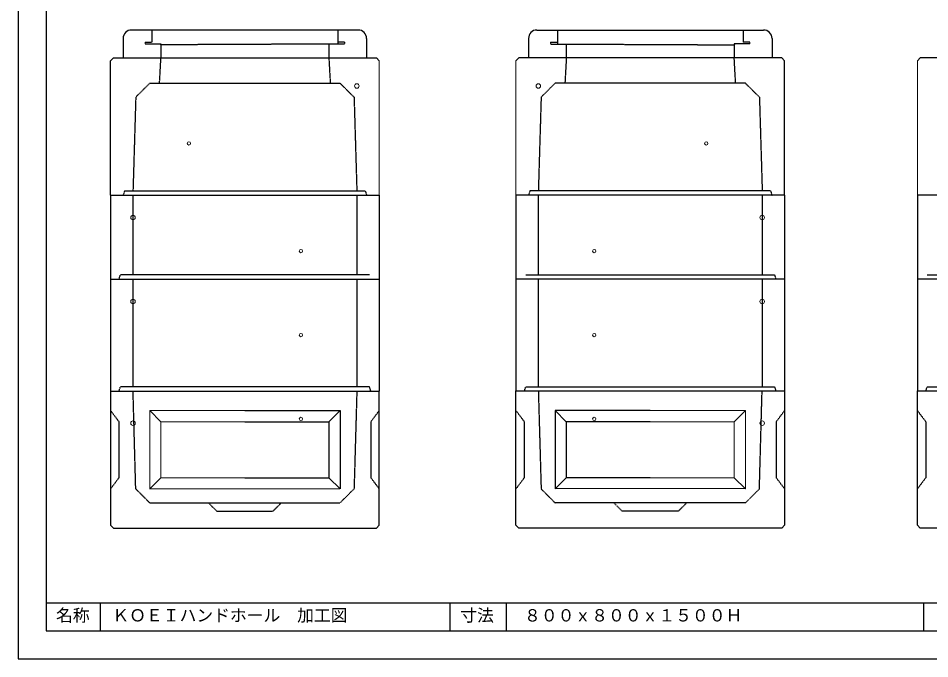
# Model space of a CAD drawing. Units: millimetres, scale not verified. Extents: x -297 to 298, y -210 to 211.
# Drawn here: x -297 to 28.7, y -210 to 18.9 of the extents above; entities that cross this region are included whole.
import ezdxf
from ezdxf.enums import TextEntityAlignment as Align

# ---------------------------------------------------------------- set-up
doc = ezdxf.new("R2010")
doc.units = ezdxf.units.MM
doc.linetypes.add('USER2', pattern=[4.7625, 3.175, -1.5875])
doc.layers.add('0-0', color=7, linetype='Continuous')
for name, color, linetype, lineweight in [('0-1_0', 9, 'Continuous', 25), ('0-3_pen1実線', 4, 'Continuous', 13), ('0-4_pen2実線', 3, 'Continuous', 13), ('0-5_pen3実線', 7, 'Continuous', 25), ('0-6_pen4実線', 7, 'Continuous', 25), ('0-7_pen2破線', 3, 'USER2', 25), ('0-9_draw', 7, 'Continuous', 13)]:
    doc.layers.add(name, color=color, linetype=linetype, lineweight=lineweight)
doc.styles.add('ＭＳ ゴシック', font='')
doc.styles.get('ＭＳ ゴシック').set_extended_font_data('MS Gothic')

# ---------------------------------------------------------------- blocks, each defined once
blk = doc.blocks.new('部分図 1')
at = {"layer": '0-1_0'}
blk.add_lwpolyline([(0.1, 0.3), (11898.1, 0.3), (11898.1, 8410.3), (0.1, 8410.3)], close=True, dxfattribs=at)
at = {"layer": '0-3_pen1実線'}
for p, q in [((1020, 4387.04), (1014.04, 4393)), ((5117, 4387.04), (5122.96, 4393))]:
    blk.add_line(p, q, dxfattribs=at)
at = {"layer": '0-4_pen2実線'}
for p, q in [((908, 4405), (908, 4393)), ((5229, 4405), (5229, 4393))]:
    blk.add_line(p, q, dxfattribs=at)
for centre, radius in [((2420, 4093), 16), ((3717, 4093), 16), ((1220, 3683), 12), ((4917, 3683), 12), ((820, 3153), 16), ((5317, 3153), 16), ((2020, 2913), 12), ((4117, 2913), 12), ((820, 2553), 16), ((5317, 2553), 16), ((2020, 2313), 12), ((4117, 2313), 12), ((820, 1684), 16), ((2020, 1714), 12), ((4117, 1714), 12), ((5317, 1684), 16)]:
    blk.add_circle(centre, radius, dxfattribs=at)
at = {"layer": '0-5_pen3実線'}
for p, q in [((750, 4433), (750, 4293)), ((2430, 4493), (810, 4493)), ((2490, 4433), (2490, 4293)), ((3647, 4433), (3647, 4293)), ((3707, 4493), (5327, 4493)), ((5387, 4433), (5387, 4293)), ((660, 4273), (680, 4293)), ((660, 3313), (660, 4273)), ((680, 4293), (2560, 4293)), ((5457, 4293), (3577, 4293)), ((5477, 4273), (5457, 4293)), ((5477, 3313), (5477, 4273)), ((8326, 4293), (6446, 4293)), ((660, 3313), (660, 2713)), ((660, 3313), (2580, 3313)), ((2580, 3313), (2580, 2713)), ((5477, 3313), (3557, 3313)), ((3557, 3313), (3557, 2713)), ((5477, 3313), (5477, 2713)), ((6426, 3313), (6426, 2713)), ((8346, 3313), (6426, 3313)), ((660, 2713), (2580, 2713)), ((2580, 2713), (2580, 1913)), ((5477, 2713), (3557, 2713)), ((3557, 2713), (3557, 1913)), ((6426, 2713), (6426, 1913)), ((8346, 2713), (6426, 2713)), ((660, 1914), (660, 954)), ((2580, 954), (2580, 1914)), ((3557, 954), (3557, 1914)), ((5477, 1914), (5477, 954)), ((6426, 954), (6426, 1914)), ((1620, 1774), (2300, 1774)), ((2300, 1774), (2220, 1694)), ((2300, 1774), (2300, 1214)), ((4517, 1774), (3837, 1774)), ((3837, 1774), (3917, 1694)), ((3837, 1774), (3837, 1214)), ((1620, 1694), (2220, 1694)), ((2220, 1694), (2220, 1294)), ((4517, 1694), (3917, 1694)), ((3917, 1694), (3917, 1294)), ((1620, 1294), (2220, 1294)), ((2220, 1294), (2300, 1214)), ((3917, 1294), (3837, 1214)), ((4517, 1294), (3917, 1294)), ((940, 1214), (2297.06, 1216.94)), ((5197, 1214), (3839.94, 1216.94)), ((660, 954), (680, 934)), ((680, 934), (2560, 934)), ((2580, 954), (2560, 934)), ((3557, 954), (3577, 934)), ((5457, 934), (3577, 934)), ((5477, 954), (5457, 934)), ((6426, 954), (6446, 934)), ((8326, 934), (6446, 934)), ((586.1, 400.3), (586.1, 200.3)), ((3488.1, 400.3), (3488.1, 200.3))]:
    blk.add_line(p, q, dxfattribs=at)
for points in [[(660, 2713), (660, 1913), (2580, 1913)], [(5477, 2713), (5477, 1913), (3557, 1913)], [(8346, 2713), (8346, 1913), (6426, 1913)]]:
    blk.add_lwpolyline(points, dxfattribs=at)
for centre, start, end in [((810, 4433), 90, 180), ((2430, 4433), 0, 90), ((3707, 4433), 90, 180), ((5327, 4433), 0, 90)]:
    blk.add_arc(centre, 60, start, end, dxfattribs=at)
at = {"layer": '0-6_pen4実線'}
for p, q in [((200.1, 400.3), (11709.1, 400.3)), ((3085.4, 400.3), (3085.4, 200.3)), ((6470.1, 400.3), (6470.1, 200.3))]:
    blk.add_line(p, q, dxfattribs=at)
blk.add_lwpolyline([(200.1, 200.3), (11709.1, 200.3), (11709.1, 8215.3), (200.1, 8215.3)], close=True, dxfattribs=at)
at = {"layer": '0-7_pen2破線'}
for p, q in [((956, 4493), (956, 4405)), ((2284, 4493), (2284, 4393)), ((3853, 4493), (3853, 4393)), ((5181, 4493), (5181, 4405)), ((908, 4405), (956, 4405)), ((908, 4393), (1020, 4393)), ((2332, 4393), (1020, 4387.04)), ((1020, 4393), (1020, 4293)), ((2220, 4393), (2220, 4293)), ((2332, 4405), (2284, 4405)), ((2332, 4405), (2332, 4393)), ((3805, 4405), (3853, 4405)), ((3805, 4405), (3805, 4393)), ((3805, 4393), (5117, 4387.04)), ((3917, 4393), (3917, 4293)), ((5117, 4393), (5117, 4293)), ((5229, 4393), (5117, 4393)), ((5229, 4405), (5181, 4405)), ((1010, 4113), (1020, 4293)), ((2220, 4293), (2230, 4113)), ((3917, 4293), (3907, 4113)), ((5127, 4113), (5117, 4293)), ((940, 4113), (840, 4013)), ((940, 4113), (1620, 4113)), ((1620, 4113), (2300, 4113)), ((2400, 4013), (2300, 4113)), ((3737, 4013), (3837, 4113)), ((4517, 4113), (3837, 4113)), ((5197, 4113), (4517, 4113)), ((5197, 4113), (5297, 4013)), ((840, 4013), (820, 3343)), ((2400, 4013), (2420, 3343)), ((3737, 4013), (3717, 3343)), ((5297, 4013), (5317, 3343)), ((760, 3343), (750, 3313)), ((760, 3343), (1620, 3343)), ((1620, 3343), (2480, 3343)), ((2480, 3343), (2490, 3313)), ((3657, 3343), (3647, 3313)), ((4517, 3343), (3657, 3343)), ((5377, 3343), (4517, 3343)), ((5377, 3343), (5387, 3313)), ((820, 3313), (820, 2743)), ((2420, 3313), (2420, 2743)), ((3717, 3313), (3717, 2743)), ((5317, 3313), (5317, 2743)), ((720, 2713), (730, 2743)), ((1620, 2743), (730, 2743)), ((2510, 2743), (1620, 2743)), ((3627, 2743), (4517, 2743)), ((4517, 2743), (5407, 2743)), ((5417, 2713), (5407, 2743)), ((6496, 2743), (7386, 2743)), ((820, 2713), (820, 1943)), ((2420, 2713), (2420, 1943)), ((3717, 2713), (3717, 1943)), ((5317, 2713), (5317, 1943)), ((720, 1913), (730, 1943)), ((1620, 1943), (730, 1943)), ((840, 1214), (820.82, 1914)), ((2510, 1943), (1620, 1943)), ((2520, 1913), (2510, 1943)), ((3617, 1913), (3627, 1943)), ((3627, 1943), (4517, 1943)), ((4517, 1943), (5407, 1943)), ((5297, 1214), (5316.18, 1914)), ((5417, 1913), (5407, 1943)), ((6486, 1913), (6496, 1943)), ((6496, 1943), (7386, 1943)), ((660, 1774), (720, 1694)), ((2580, 1774), (2520, 1694)), ((3557, 1774), (3617, 1694)), ((5477, 1774), (5417, 1694)), ((6426, 1774), (6486, 1694)), ((2520, 1694), (2520, 1294)), ((3617, 1694), (3617, 1294)), ((6486, 1694), (6486, 1294)), ((2520, 1294), (2580, 1214)), ((3617, 1294), (3557, 1214)), ((6486, 1294), (6426, 1214)), ((940, 1114), (840, 1214)), ((5197, 1114), (5297, 1214)), ((940, 1114), (2300, 1114)), ((1420, 1054), (1360, 1114)), ((1820, 1054), (1880, 1114)), ((5197, 1114), (3837, 1114)), ((4317, 1054), (4257, 1114)), ((4717, 1054), (4777, 1114)), ((1420, 1054), (1820, 1054)), ((4717, 1054), (4317, 1054))]:
    blk.add_line(p, q, dxfattribs=at)
for points in [[(2420, 1914), (2400, 1214), (2300, 1114)], [(3717, 1914), (3737, 1214), (3837, 1114)], [(720, 1694), (720, 1294), (660, 1214)], [(5417, 1694), (5417, 1294), (5477, 1214)]]:
    blk.add_lwpolyline(points, dxfattribs=at)
at = {"layer": '0-9_draw'}
for p, q in [((2580, 4273), (2560, 4293)), ((2580, 4273), (2580, 3313)), ((3557, 4273), (3577, 4293)), ((3557, 4273), (3557, 3313)), ((6426, 4273), (6446, 4293)), ((6426, 4273), (6426, 3313)), ((940, 1774), (1620, 1774)), ((940, 1774), (940, 1214)), ((940, 1774), (1020, 1694)), ((5197, 1774), (4517, 1774)), ((5197, 1774), (5117, 1694)), ((5197, 1774), (5197, 1214)), ((1020, 1694), (1620, 1694)), ((1020, 1694), (1020, 1294)), ((5117, 1694), (4517, 1694)), ((5117, 1694), (5117, 1294)), ((1020, 1294), (940, 1214)), ((1020, 1294), (1620, 1294)), ((5117, 1294), (4517, 1294)), ((5117, 1294), (5197, 1214))]:
    blk.add_line(p, q, dxfattribs=at)
at = {"layer": '0-5_pen3実線', "style": 'ＭＳ ゴシック'}
for s, p in [('名称', (270.1, 240.3)), ('ＫＯＥＩハンドホール\u3000加工図', (673.1, 240.3)), ('寸法', (3159.3, 240.3)), ('８００ｘ８００ｘ１５００Ｈ', (3615.1, 240.3))]:
    blk.add_text(s, height=87.98, dxfattribs=at).set_placement(p, align=Align.BOTTOM_LEFT)

msp = doc.modelspace()

# ---------------------------------------------------------------- block references
at = {"layer": '0-0', "xscale": 0.05, "yscale": 0.05}
msp.add_blockref('部分図 1', (-297, -210), dxfattribs=at)

doc.saveas('drawing.dxf')
